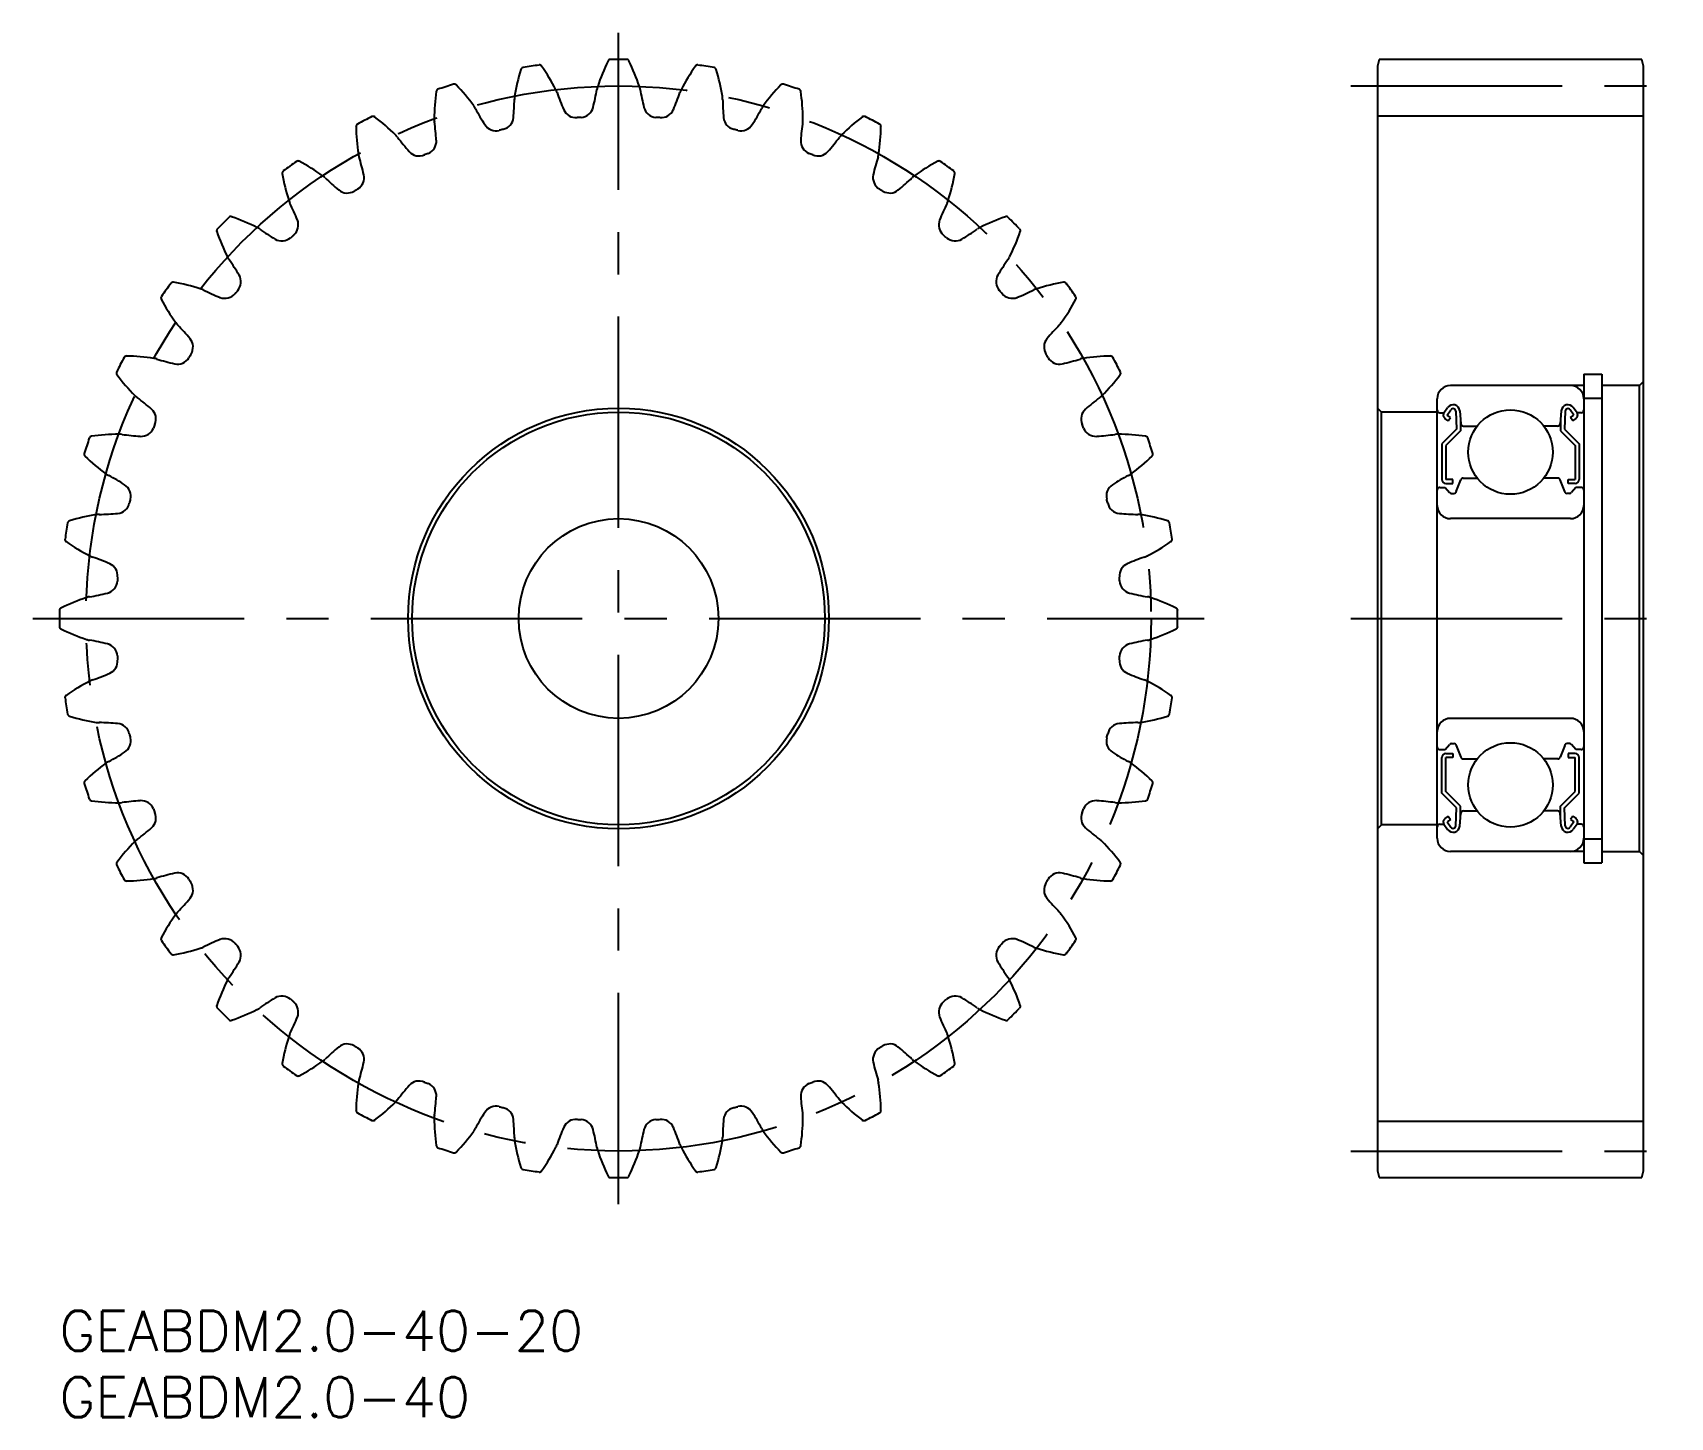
# Model space of a CAD drawing. Extents: x -2 to 121, y -8 to 96.
import ezdxf

# ---------------------------------------------------------------- set-up
doc = ezdxf.new("R2010")
doc.units = 0
doc.header["$LTSCALE"] = 0.5
doc.linetypes.add('CENTER', pattern=[50.8, 31.75, -6.35, 6.35, -6.35])
for name, color, linetype in [('MSM_CENTER', 1, 'CENTER'), ('MSM_CONTINUOUS', 7, 'CONTINUOUS'), ('MSM_PART_NUMBER', 7, 'CONTINUOUS')]:
    doc.layers.add(name, color=color, linetype=linetype)
doc.styles.get("Standard").update_dxf_attribs({"font": 'txt.shx', "height": 1, "bigfont": 'bigfont.shx'})

# ---------------------------------------------------------------- blocks, each defined once
blk = doc.blocks.new('*U3')
at = {"layer": 'MSM_PART_NUMBER'}
blk.add_text('GEABDM2.0-40', height=3, dxfattribs=at).set_placement((0, -8))
blk = doc.blocks.new('*U4')
at = {"layer": 'MSM_PART_NUMBER'}
blk.add_text('GEABDM2.0-40-20', height=3, dxfattribs=at).set_placement((0, -3))

msp = doc.modelspace()

# ---------------------------------------------------------------- linework, layer by layer
at = {"layer": 'MSM_CENTER'}
for p, q in [((42, 8), (42, 96)), ((97, 92), (121, 92)), ((-2, 52), (86, 52)), ((97, 52), (121, 52)), ((97, 12), (121, 12))]:
    msp.add_line(p, q, dxfattribs=at)
msp.add_circle((42, 52), 40, dxfattribs=at)
at = {"layer": 'MSM_CONTINUOUS'}
for p, q in [((99.13, 94), (99, 93.5)), ((99, 93.5), (99, 10.5)), ((118.87, 94), (99.13, 94)), ((119, 93.5), (118.87, 94)), ((119, 10.5), (119, 93.5)), ((99, 89.75), (119, 89.75)), ((114.5, 70.35), (115.85, 70.35)), ((114.5, 70.35), (114.5, 33.65)), ((115.85, 70.35), (115.85, 33.65)), ((114.5, 69.5), (104.5, 69.5)), ((118.7, 69.5), (115.85, 69.5)), ((119, 69.8), (118.7, 69.5)), ((118.7, 34.5), (118.7, 69.5)), ((99.3, 67.5), (99, 67.8)), ((103.5, 35.5), (103.5, 68.5)), ((103.5, 35.5), (103.5, 68.5)), ((104, 67.45), (104.28, 67.85)), ((104.25, 67.28), (104.53, 67.68)), ((113.75, 67.28), (113.47, 67.68)), ((114, 67.45), (113.72, 67.85)), ((114.5, 68.55), (115.85, 68.55)), ((103.5, 67.5), (99.3, 67.5)), ((99.3, 36.5), (99.3, 67.5)), ((103.7, 67.45), (104, 67.45)), ((104.32, 66.86), (104.07, 67.03)), ((104.49, 67.1), (104.25, 67.28)), ((104.32, 66.86), (104.49, 67.1)), ((104.89, 67.57), (104.94, 66.22)), ((105.19, 67.6), (105.27, 66.63)), ((105.24, 66.97), (105.24, 66.1)), ((105.47, 66.45), (106.49, 66.45)), ((112.53, 66.45), (111.51, 66.45)), ((112.81, 67.6), (112.73, 66.63)), ((112.76, 66.97), (112.76, 66.1)), ((113.11, 67.57), (113.06, 66.22)), ((113.51, 67.1), (113.75, 67.28)), ((113.68, 66.86), (113.51, 67.1)), ((113.68, 66.86), (113.93, 67.03)), ((114.3, 67.45), (114, 67.45)), ((104.94, 66.22), (103.84, 65.12)), ((105.24, 66.1), (104.14, 65)), ((112.76, 66.1), (113.86, 65)), ((113.06, 66.22), (114.16, 65.12)), ((103.84, 65.12), (103.84, 62.45)), ((104.14, 65), (104.14, 62.45)), ((113.86, 65), (113.86, 62.45)), ((114.16, 65.12), (114.16, 62.45)), ((103.7, 61.85), (104.1, 61.85)), ((104.1, 61.85), (104.42, 61.47)), ((104.66, 62.45), (104.14, 62.45)), ((104.14, 62.15), (104.66, 62.15)), ((104.66, 62.15), (104.66, 62.45)), ((104.93, 61.53), (105.26, 62.42)), ((105.45, 62.55), (106.49, 62.55)), ((112.55, 62.55), (111.51, 62.55)), ((113.07, 61.53), (112.74, 62.42)), ((113.34, 62.45), (113.86, 62.45)), ((113.34, 62.15), (113.34, 62.45)), ((113.86, 62.15), (113.34, 62.15)), ((113.9, 61.85), (113.58, 61.47)), ((114.3, 61.85), (113.9, 61.85)), ((104.57, 61.4), (104.75, 61.4)), ((113.43, 61.4), (113.25, 61.4)), ((113.5, 59.5), (104.5, 59.5)), ((113.5, 44.5), (104.5, 44.5)), ((114.5, 43.75), (114.5, 43.75)), ((103.7, 42.15), (104.1, 42.15)), ((104.1, 42.15), (104.42, 42.53)), ((104.14, 41.85), (104.66, 41.85)), ((104.57, 42.6), (104.75, 42.6)), ((104.66, 41.85), (104.66, 41.55)), ((104.93, 42.47), (105.26, 41.58)), ((113.07, 42.47), (112.74, 41.58)), ((113.43, 42.6), (113.25, 42.6)), ((113.86, 41.85), (113.34, 41.85)), ((113.34, 41.85), (113.34, 41.55)), ((113.9, 42.15), (113.58, 42.53)), ((114.3, 42.15), (113.9, 42.15)), ((103.84, 38.88), (103.84, 41.55)), ((104.14, 39), (104.14, 41.55)), ((104.66, 41.55), (104.14, 41.55)), ((105.45, 41.45), (106.49, 41.45)), ((112.55, 41.45), (111.51, 41.45)), ((113.34, 41.55), (113.86, 41.55)), ((113.86, 39), (113.86, 41.55)), ((114.16, 38.88), (114.16, 41.55)), ((104.94, 37.78), (103.84, 38.88)), ((105.24, 37.9), (104.14, 39)), ((112.76, 37.9), (113.86, 39)), ((113.06, 37.78), (114.16, 38.88)), ((104.32, 37.14), (104.07, 36.97)), ((104.32, 37.14), (104.49, 36.9)), ((104.89, 36.43), (104.94, 37.78)), ((105.19, 36.4), (105.27, 37.37)), ((105.24, 37.03), (105.24, 37.9)), ((105.47, 37.55), (106.49, 37.55)), ((112.53, 37.55), (111.51, 37.55)), ((112.81, 36.4), (112.73, 37.37)), ((112.76, 37.03), (112.76, 37.9)), ((113.11, 36.43), (113.06, 37.78)), ((113.68, 37.14), (113.51, 36.9)), ((113.68, 37.14), (113.93, 36.97)), ((99.3, 36.5), (99, 36.2)), ((103.5, 36.5), (99.3, 36.5)), ((103.7, 36.55), (104, 36.55)), ((104, 36.55), (104.28, 36.15)), ((104.49, 36.9), (104.25, 36.72)), ((104.25, 36.72), (104.53, 36.32)), ((113.75, 36.72), (113.47, 36.32)), ((113.51, 36.9), (113.75, 36.72)), ((114, 36.55), (113.72, 36.15)), ((114.3, 36.55), (114, 36.55)), ((114.5, 34.5), (104.5, 34.5)), ((114.5, 35.45), (115.85, 35.45)), ((115.85, 34.5), (118.7, 34.5)), ((118.7, 34.5), (119, 34.2)), ((114.5, 33.65), (115.85, 33.65)), ((99, 14.25), (119, 14.25)), ((99, 10.5), (99.13, 10)), ((99.13, 10), (118.87, 10)), ((118.87, 10), (119, 10.5))]:
    msp.add_line(p, q, dxfattribs=at)
for centre, radius in [((42, 52), 15.8), ((109, 64.5), 3.17), ((42, 52), 15.5), ((42, 52), 7.5), ((109, 39.5), 3.17)]:
    msp.add_circle(centre, radius, dxfattribs=at)
for centre, radius, start, end in [((42, 52), 42, 98.1643, 99.8357), ((36.06, 93.38), 0.2, 35.6521, 98.1643), ((25.39, 85.72), 13.33, 26.75, 35.6521), ((53.13, 87.9), 13.33, 153.3479, 162.25), ((41.39, 93.8), 0.2, 90.8357, 153.3478), ((42, 52), 42, 89.1643, 90.8357), ((42.61, 93.8), 0.2, 26.6521, 89.1643), ((30.87, 87.9), 13.33, 17.75, 26.6521), ((58.61, 85.72), 13.33, 144.3479, 153.25), ((47.94, 93.38), 0.2, 81.8357, 144.3479), ((42, 52), 42, 80.1643, 81.8357), ((47.37, 89.2), 13.33, 162.3479, 171.25), ((34.86, 93.19), 0.2, 99.8356, 162.3479), ((49.14, 93.19), 0.2, 17.6521, 80.1643), ((36.63, 89.2), 13.33, 8.75, 17.6521), ((41.49, 89.59), 13.33, 171.3479, 180.25), ((28.5, 91.56), 0.2, 108.8357, 171.3479), ((42, 52), 42, 107.1643, 108.8357), ((29.66, 91.94), 0.2, 44.6521, 107.1643), ((20.32, 82.71), 13.33, 35.75, 44.6521), ((35.83, 90.98), 1.65, 171.2499, 179.3943), ((35.83, 90.98), 1.65, 18.6057, 26.7501), ((52.55, 96.61), 16, 198.6056, 203.5518), ((24.6, 94.41), 16, 345.4482, 350.3944), ((42, 91.47), 1.65, 162.2499, 170.3943), ((42, 91.47), 1.65, 9.6057, 17.7501), ((59.4, 94.41), 16, 189.6056, 194.5518), ((31.45, 96.61), 16, 336.4482, 341.3944), ((48.17, 90.98), 1.65, 153.2499, 161.3943), ((48.17, 90.98), 1.65, 0.6057, 8.7501), ((63.68, 82.71), 13.33, 135.3479, 144.25), ((54.34, 91.94), 0.2, 72.8357, 135.3479), ((42, 52), 42, 71.1643, 72.8357), ((55.5, 91.56), 0.2, 8.6521, 71.1643), ((42.51, 89.59), 13.33, 359.75, 8.6521), ((29.8, 89.53), 1.65, 27.6057, 35.7501), ((45.44, 97.71), 16, 207.6056, 212.5518), ((18.18, 91.17), 16, 354.4482, 359.3944), ((38.8, 90.62), 1, 203.5519, 274.7338), ((39.12, 90.64), 1, 274.2662, 345.4482), ((44.88, 90.64), 1, 194.5518, 265.7338), ((45.2, 90.62), 1, 265.2662, 336.4482), ((65.82, 91.17), 16, 180.6056, 185.5518), ((38.56, 97.71), 16, 327.4482, 332.3944), ((54.2, 89.53), 1.65, 144.2499, 152.3943), ((22.48, 88.96), 0.2, 117.8357, 180.3479), ((35.62, 89.04), 13.33, 180.3479, 189.25), ((42, 52), 42, 116.1643, 117.8357), ((23.57, 89.52), 0.2, 53.6521, 116.1643), ((15.78, 78.94), 13.33, 44.75, 53.6521), ((29.8, 89.53), 1.65, 180.2499, 188.3943), ((12.34, 86.96), 16, 3.4482, 8.3944), ((32.8, 89.64), 1, 212.5518, 283.7338), ((42, 52), 37.75, 103.2662, 103.7338), ((33.11, 89.72), 1, 283.2662, 354.4481), ((42, 52), 37.75, 94.2662, 94.7338), ((42, 52), 37.75, 85.2662, 85.7338), ((50.89, 89.72), 1, 185.5518, 256.7338), ((42, 52), 37.75, 76.2662, 76.7338), ((51.2, 89.64), 1, 256.2662, 327.4482), ((71.66, 86.96), 16, 171.6056, 176.5518), ((54.2, 89.53), 1.65, 351.6057, 359.7501), ((68.22, 78.94), 13.33, 126.3479, 135.25), ((60.43, 89.52), 0.2, 63.8357, 126.3478), ((42, 52), 42, 62.1643, 63.8357), ((48.38, 89.04), 13.33, 350.75, 359.6521), ((61.52, 88.96), 0.2, 359.6521, 62.1643), ((24.08, 87.16), 1.65, 36.6057, 44.7501), ((38.25, 97.69), 16, 216.6056, 221.5518), ((27.32, 87.86), 1, 292.2662, 3.4481), ((56.68, 87.86), 1, 176.5518, 247.7338), ((45.75, 97.69), 16, 318.4482, 323.3944), ((59.92, 87.16), 1.65, 135.2499, 143.3943), ((42, 52), 42, 125.1643, 126.8357), ((17.93, 86.17), 0.2, 62.6521, 125.1643), ((11.89, 74.51), 13.33, 53.75, 62.6521), ((24.08, 87.16), 1.65, 189.2499, 197.3943), ((7.24, 81.89), 16, 12.4482, 17.3944), ((27.03, 87.74), 1, 221.5519, 292.7338), ((42, 52), 37.75, 112.2662, 112.7338), ((42, 52), 37.75, 67.2662, 67.7338), ((56.97, 87.74), 1, 247.2662, 318.4482), ((76.76, 81.89), 16, 162.6056, 167.5518), ((59.92, 87.16), 1.65, 342.6057, 350.7501), ((72.11, 74.51), 13.33, 117.3479, 126.25), ((66.07, 86.17), 0.2, 54.8357, 117.3478), ((42, 52), 42, 53.1643, 54.8357), ((16.94, 85.45), 0.2, 126.8357, 189.3479), ((29.9, 87.59), 13.33, 189.3479, 198.25), ((18.8, 83.93), 1.65, 45.6057, 53.7501), ((31.15, 96.54), 16, 225.6056, 230.5518), ((21.89, 85.12), 1, 301.2662, 12.4481), ((62.11, 85.12), 1, 167.5518, 238.7338), ((52.85, 96.54), 16, 309.4482, 314.3944), ((65.2, 83.93), 1.65, 126.2499, 134.3943), ((54.1, 87.59), 13.33, 341.75, 350.6521), ((67.06, 85.45), 0.2, 350.6521, 53.1643), ((21.62, 84.96), 1, 230.5519, 301.7338), ((42, 52), 37.75, 121.2662, 121.7338), ((42, 52), 37.75, 58.2662, 58.7338), ((62.38, 84.96), 1, 238.2662, 309.4482), ((18.8, 83.93), 1.65, 198.2499, 206.3943), ((2.99, 76.08), 16, 21.4482, 26.3944), ((81.01, 76.08), 16, 153.6056, 158.5518), ((65.2, 83.93), 1.65, 333.6057, 341.7501), ((12.01, 81.12), 0.2, 135.8357, 198.3479), ((42, 52), 42, 134.1643, 135.8357), ((12.88, 81.99), 0.2, 71.6521, 134.1643), ((8.74, 69.52), 13.33, 62.75, 71.6521), ((14.09, 79.91), 1.65, 54.6057, 62.7501), ((24.32, 94.29), 16, 234.6056, 239.5518), ((16.95, 81.57), 1, 310.2662, 21.4481), ((67.05, 81.57), 1, 158.5518, 229.7338), ((59.68, 94.29), 16, 300.4482, 305.3944), ((69.91, 79.91), 1.65, 117.2499, 125.3943), ((75.26, 69.52), 13.33, 108.3479, 117.25), ((71.12, 81.99), 0.2, 45.8357, 108.3479), ((42, 52), 42, 44.1643, 45.8357), ((71.99, 81.12), 0.2, 341.6521, 44.1643), ((24.48, 85.26), 13.33, 198.3479, 207.25), ((16.71, 81.36), 1, 239.5519, 310.7338), ((42, 52), 37.75, 130.2662, 130.7338), ((42, 52), 37.75, 49.2662, 49.7338), ((67.29, 81.36), 1, 229.2662, 300.4482), ((59.52, 85.26), 13.33, 332.75, 341.6521), ((14.09, 79.91), 1.65, 207.2499, 215.3943), ((-0.29, 69.68), 16, 30.4482, 35.3944), ((84.29, 69.68), 16, 144.6056, 149.5518), ((69.91, 79.91), 1.65, 324.6057, 332.7501), ((12.64, 77.29), 1, 319.2662, 30.4482), ((71.36, 77.29), 1, 149.5518, 220.7338), ((42, 52), 42, 143.1643, 144.8357), ((8.55, 77.06), 0.2, 80.6521, 143.1643), ((6.41, 64.1), 13.33, 71.75, 80.6521), ((10.07, 75.2), 1.65, 63.6057, 71.7501), ((17.92, 91.01), 16, 243.6056, 248.5518), ((12.43, 77.05), 1, 248.5519, 319.7338), ((42, 52), 37.75, 139.2662, 139.7338), ((42, 52), 37.75, 40.2662, 40.7338), ((71.57, 77.05), 1, 220.2662, 291.4482), ((66.08, 91.01), 16, 291.4482, 296.3944), ((73.93, 75.2), 1.65, 108.2499, 116.3943), ((77.59, 64.1), 13.33, 99.3479, 108.25), ((75.45, 77.06), 0.2, 36.8357, 99.3479), ((42, 52), 42, 35.1643, 36.8357), ((7.83, 76.07), 0.2, 144.8357, 207.3479), ((19.49, 82.11), 13.33, 207.3479, 216.25), ((64.51, 82.11), 13.33, 323.75, 332.6521), ((76.17, 76.07), 0.2, 332.6521, 35.1643), ((10.07, 75.2), 1.65, 216.2499, 224.3943), ((-2.54, 62.85), 16, 39.4482, 44.3944), ((86.54, 62.85), 16, 135.6056, 140.5518), ((73.93, 75.2), 1.65, 315.6057, 323.7501), ((9.04, 72.38), 1, 328.2662, 39.4481), ((74.96, 72.38), 1, 140.5518, 211.7338), ((42, 52), 42, 152.1643, 153.8357), ((5.04, 71.52), 0.2, 89.6521, 152.1643), ((4.96, 58.38), 13.33, 80.75, 89.6521), ((6.84, 69.92), 1.65, 72.6057, 80.7501), ((12.11, 86.76), 16, 252.6056, 257.5518), ((8.88, 72.11), 1, 257.5519, 328.7338), ((42, 52), 37.75, 148.2662, 148.7338), ((42, 52), 37.75, 31.2662, 31.7338), ((75.12, 72.11), 1, 211.2662, 282.4482), ((71.89, 86.76), 16, 282.4482, 287.3944), ((77.16, 69.92), 1.65, 99.2499, 107.3943), ((79.04, 58.38), 13.33, 90.3479, 99.25), ((78.96, 71.52), 0.2, 27.8357, 90.3479), ((42, 52), 42, 26.1643, 27.8357), ((4.48, 70.43), 0.2, 153.8357, 216.3479), ((15.06, 78.22), 13.33, 216.3479, 225.25), ((68.94, 78.22), 13.33, 314.75, 323.6521), ((79.52, 70.43), 0.2, 323.6521, 26.1643), ((104.5, 68.5), 1, 90, 180), ((113.5, 68.5), 1, 0, 90), ((6.84, 69.92), 1.65, 225.2499, 233.3943), ((-3.69, 55.75), 16, 48.4482, 53.3944), ((6.26, 66.97), 1, 337.2662, 48.4481), ((77.74, 66.97), 1, 131.5518, 202.7338), ((87.69, 55.75), 16, 126.6056, 131.5518), ((77.16, 69.92), 1.65, 306.6057, 314.7501), ((104.69, 67.56), 0.5, 5.065, 144.9356), ((104.69, 67.57), 0.2, 2.1312, 144.9367), ((113.31, 67.56), 0.5, 35.0644, 174.935), ((113.31, 67.57), 0.2, 35.0633, 177.8688), ((42, 52), 37.75, 157.2662, 157.7338), ((42, 52), 37.75, 22.2662, 22.7338), ((103.7, 67.65), 0.2, 180, 270), ((104.25, 67.28), 0.3, 144.9356, 235.0377), ((105.47, 66.65), 0.2, 185.065, 270), ((112.53, 66.65), 0.2, 270, 354.935), ((113.75, 67.28), 0.3, 304.9623, 35.0644), ((114.3, 67.65), 0.2, 270, 0), ((42, 52), 42, 161.1643, 162.8357), ((2.44, 65.5), 0.2, 98.6521, 161.1643), ((4.41, 52.51), 13.33, 89.75, 98.6521), ((4.47, 64.2), 1.65, 81.6057, 89.7501), ((7.04, 81.66), 16, 261.6056, 266.5518), ((6.14, 66.68), 1, 266.5518, 337.7338), ((77.86, 66.68), 1, 202.2662, 273.4482), ((76.96, 81.66), 16, 273.4482, 278.3944), ((79.53, 64.2), 1.65, 90.2499, 98.3943), ((79.59, 52.51), 13.33, 81.3479, 90.25), ((81.56, 65.5), 0.2, 18.8357, 81.3479), ((42, 52), 42, 17.1643, 18.8357), ((2.06, 64.34), 0.2, 162.8357, 225.3479), ((11.29, 73.68), 13.33, 225.3479, 234.25), ((72.71, 73.68), 13.33, 305.75, 314.6521), ((81.94, 64.34), 0.2, 314.6521, 17.1643), ((4.47, 64.2), 1.65, 234.2499, 242.3943), ((-3.71, 48.56), 16, 57.4482, 62.3944), ((87.71, 48.56), 16, 117.6056, 122.5518), ((79.53, 64.2), 1.65, 297.6057, 305.7501), ((4.36, 61.2), 1, 346.2662, 57.4481), ((79.64, 61.2), 1, 122.5518, 193.7338), ((103.7, 61.65), 0.2, 90, 180), ((104.14, 62.45), 0.3, 180, 270), ((104.75, 61.6), 0.2, 270, 339.9703), ((105.45, 62.35), 0.2, 90, 159.9703), ((112.55, 62.35), 0.2, 20.0297, 90), ((113.25, 61.6), 0.2, 200.0297, 270), ((113.86, 62.45), 0.3, 270, 0), ((114.3, 61.65), 0.2, 0, 90), ((4.28, 60.89), 1, 275.5518, 346.7338), ((42, 52), 37.75, 166.2662, 166.7338), ((42, 52), 37.75, 13.2662, 13.7338), ((79.72, 60.89), 1, 193.2662, 264.4482), ((104.5, 60.5), 1, 180, 270), ((104.57, 61.6), 0.2, 219.997, 270), ((113.43, 61.6), 0.2, 270, 320.003), ((113.5, 60.5), 1, 270, 0), ((42, 52), 42, 170.1643, 171.8357), ((0.81, 59.14), 0.2, 107.6521, 170.1643), ((4.8, 46.63), 13.33, 98.75, 107.6521), ((3.02, 58.17), 1.65, 90.6057, 98.7501), ((2.83, 75.82), 16, 270.6056, 275.5518), ((81.17, 75.82), 16, 264.4482, 269.3944), ((80.98, 58.17), 1.65, 81.2499, 89.3943), ((79.2, 46.63), 13.33, 72.3479, 81.25), ((83.19, 59.14), 0.2, 9.8357, 72.3479), ((42, 52), 42, 8.1643, 9.8357), ((0.62, 57.94), 0.2, 171.8357, 234.3479), ((83.38, 57.94), 0.2, 305.6521, 8.1643), ((8.28, 68.61), 13.33, 234.3479, 243.25), ((3.02, 58.17), 1.65, 243.2499, 251.3943), ((-2.61, 41.45), 16, 66.4482, 71.3944), ((86.61, 41.45), 16, 108.6056, 113.5518), ((80.98, 58.17), 1.65, 288.6057, 296.7501), ((75.72, 68.61), 13.33, 296.75, 305.6521), ((3.38, 55.2), 1, 355.2662, 66.4482), ((80.62, 55.2), 1, 113.5518, 184.7338), ((3.36, 54.88), 1, 284.5518, 355.7338), ((42, 52), 37.75, 175.2662, 175.7338), ((42, 52), 37.75, 4.2662, 4.7338), ((80.64, 54.88), 1, 184.2662, 255.4482), ((6.1, 40.87), 13.33, 107.75, 116.6521), ((2.53, 52), 1.65, 99.6057, 107.7501), ((-0.41, 69.4), 16, 279.6056, 284.5518), ((84.41, 69.4), 16, 255.4482, 260.3944), ((81.47, 52), 1.65, 72.2499, 80.3943), ((77.9, 40.87), 13.33, 63.3479, 72.25), ((0.2, 52.61), 0.2, 116.6521, 179.1643), ((42, 52), 42, 179.1643, 180.8357), ((83.8, 52.61), 0.2, 0.8357, 63.3479), ((42, 52), 42, 359.1643, 0.8357), ((0.2, 51.39), 0.2, 180.8357, 243.3479), ((6.1, 63.13), 13.33, 243.3479, 252.25), ((77.9, 63.13), 13.33, 287.75, 296.6521), ((83.8, 51.39), 0.2, 296.6521, 359.1643), ((2.53, 52), 1.65, 252.2499, 260.3943), ((-0.41, 34.6), 16, 75.4482, 80.3944), ((3.36, 49.12), 1, 4.2662, 75.4482), ((80.64, 49.12), 1, 104.5518, 175.7338), ((84.41, 34.6), 16, 99.6056, 104.5518), ((81.47, 52), 1.65, 279.6057, 287.7501), ((3.38, 48.8), 1, 293.5518, 4.7338), ((42, 52), 37.75, 184.2662, 184.7338), ((42, 52), 37.75, 355.2662, 355.7338), ((80.62, 48.8), 1, 175.2662, 246.4482), ((8.28, 35.39), 13.33, 116.75, 125.6521), ((3.02, 45.83), 1.65, 108.6057, 116.7501), ((-2.61, 62.55), 16, 288.6056, 293.5518), ((86.61, 62.55), 16, 246.4482, 251.3944), ((80.98, 45.83), 1.65, 63.2499, 71.3943), ((75.72, 35.39), 13.33, 54.3479, 63.25), ((0.62, 46.06), 0.2, 125.6521, 188.1643), ((42, 52), 42, 188.1643, 189.8357), ((42, 52), 42, 350.1643, 351.8357), ((83.38, 46.06), 0.2, 351.8357, 54.3479), ((0.81, 44.86), 0.2, 189.8357, 252.3479), ((4.8, 57.37), 13.33, 252.3479, 261.25), ((79.2, 57.37), 13.33, 278.75, 287.6521), ((83.19, 44.86), 0.2, 287.6521, 350.1643), ((104.5, 43.5), 1, 90, 180), ((113.5, 43.5), 1, 0, 90), ((3.02, 45.83), 1.65, 261.2499, 269.3943), ((2.83, 28.18), 16, 84.4482, 89.3944), ((4.28, 43.11), 1, 13.2662, 84.4482), ((42, 52), 37.75, 193.2662, 193.7338), ((42, 52), 37.75, 346.2662, 346.7338), ((79.72, 43.11), 1, 95.5518, 166.7338), ((81.17, 28.18), 16, 90.6056, 95.5518), ((80.98, 45.83), 1.65, 270.6057, 278.7501), ((-3.71, 55.44), 16, 297.6056, 302.5518), ((4.36, 42.8), 1, 302.5518, 13.7338), ((79.64, 42.8), 1, 166.2662, 237.4482), ((87.71, 55.44), 16, 237.4482, 242.3944), ((103.7, 42.35), 0.2, 180, 270), ((104.14, 41.55), 0.3, 90, 180), ((104.57, 42.4), 0.2, 90, 140.003), ((104.75, 42.4), 0.2, 20.0297, 90), ((113.25, 42.4), 0.2, 90, 159.9703), ((113.43, 42.4), 0.2, 39.997, 90), ((113.86, 41.55), 0.3, 0, 90), ((114.3, 42.35), 0.2, 270, 0), ((11.29, 30.32), 13.33, 125.75, 134.6521), ((4.47, 39.8), 1.65, 117.6057, 125.7501), ((79.53, 39.8), 1.65, 54.2499, 62.3943), ((72.71, 30.32), 13.33, 45.3479, 54.25), ((105.45, 41.65), 0.2, 200.0297, 270), ((112.55, 41.65), 0.2, 270, 339.9703), ((2.06, 39.66), 0.2, 134.6521, 197.1643), ((42, 52), 42, 197.1643, 198.8357), ((42, 52), 42, 341.1643, 342.8357), ((81.94, 39.66), 0.2, 342.8357, 45.3479), ((2.44, 38.5), 0.2, 198.8357, 261.3479), ((4.41, 51.49), 13.33, 261.3479, 270.25), ((4.47, 39.8), 1.65, 270.2499, 278.3943), ((7.04, 22.34), 16, 93.4482, 98.3944), ((6.14, 37.32), 1, 22.2662, 93.4481), ((77.86, 37.32), 1, 86.5518, 157.7338), ((76.96, 22.34), 16, 81.6056, 86.5518), ((79.53, 39.8), 1.65, 261.6057, 269.7501), ((79.59, 51.49), 13.33, 269.75, 278.6521), ((81.56, 38.5), 0.2, 278.6521, 341.1643), ((6.26, 37.03), 1, 311.5518, 22.7338), ((42, 52), 37.75, 202.2662, 202.7338), ((77.74, 37.03), 1, 157.2662, 228.4482), ((42, 52), 37.75, 337.2662, 337.7338), ((104.25, 36.72), 0.3, 124.9623, 215.0644), ((105.47, 37.35), 0.2, 90, 174.935), ((112.53, 37.35), 0.2, 5.065, 90), ((113.75, 36.72), 0.3, 324.9356, 55.0377), ((-3.69, 48.25), 16, 306.6056, 311.5518), ((87.69, 48.25), 16, 228.4482, 233.3944), ((103.7, 36.35), 0.2, 90, 180), ((104.69, 36.44), 0.5, 215.0644, 354.935), ((104.69, 36.43), 0.2, 215.0633, 357.8688), ((113.31, 36.44), 0.5, 185.065, 324.9356), ((113.31, 36.43), 0.2, 182.1312, 324.9367), ((114.3, 36.35), 0.2, 0, 90), ((15.06, 25.78), 13.33, 134.75, 143.6521), ((6.84, 34.08), 1.65, 126.6057, 134.7501), ((77.16, 34.08), 1.65, 45.2499, 53.3943), ((68.94, 25.78), 13.33, 36.3479, 45.25), ((104.5, 35.5), 1, 180, 270), ((113.5, 35.5), 1, 270, 0), ((4.48, 33.57), 0.2, 143.6521, 206.1643), ((42, 52), 42, 206.1643, 207.8357), ((42, 52), 42, 332.1643, 333.8357), ((79.52, 33.57), 0.2, 333.8357, 36.3479), ((5.04, 32.48), 0.2, 207.8357, 270.3479), ((4.96, 45.62), 13.33, 270.3479, 279.25), ((6.84, 34.08), 1.65, 279.2499, 287.3943), ((12.11, 17.24), 16, 102.4482, 107.3944), ((8.88, 31.89), 1, 31.2662, 102.4482), ((42, 52), 37.75, 211.2662, 211.7338), ((9.04, 31.62), 1, 320.5518, 31.7338), ((74.96, 31.62), 1, 148.2662, 219.4482), ((42, 52), 37.75, 328.2662, 328.7338), ((75.12, 31.89), 1, 77.5518, 148.7338), ((71.89, 17.24), 16, 72.6056, 77.5518), ((77.16, 34.08), 1.65, 252.6057, 260.7501), ((79.04, 45.62), 13.33, 260.75, 269.6521), ((78.96, 32.48), 0.2, 269.6521, 332.1643), ((-2.54, 41.15), 16, 315.6056, 320.5518), ((86.54, 41.15), 16, 219.4482, 224.3944), ((19.49, 21.89), 13.33, 143.75, 152.6521), ((10.07, 28.8), 1.65, 135.6057, 143.7501), ((73.93, 28.8), 1.65, 36.2499, 44.3943), ((64.51, 21.89), 13.33, 27.3479, 36.25), ((7.83, 27.93), 0.2, 152.6521, 215.1643), ((42, 52), 42, 215.1643, 216.8357), ((6.41, 39.9), 13.33, 279.3479, 288.25), ((10.07, 28.8), 1.65, 288.2499, 296.3943), ((17.92, 12.99), 16, 111.4482, 116.3944), ((12.43, 26.95), 1, 40.2662, 111.4482), ((42, 52), 37.75, 220.2662, 220.7338), ((12.64, 26.71), 1, 329.5518, 40.7338), ((71.36, 26.71), 1, 139.2662, 210.4481), ((42, 52), 37.75, 319.2662, 319.7338), ((71.57, 26.95), 1, 68.5518, 139.7338), ((66.08, 12.99), 16, 63.6056, 68.5518), ((73.93, 28.8), 1.65, 243.6057, 251.7501), ((77.59, 39.9), 13.33, 251.75, 260.6521), ((42, 52), 42, 323.1643, 324.8357), ((76.17, 27.93), 0.2, 324.8357, 27.3479), ((8.55, 26.94), 0.2, 216.8357, 279.3479), ((-0.29, 34.32), 16, 324.6056, 329.5518), ((84.29, 34.32), 16, 210.4482, 215.3944), ((75.45, 26.94), 0.2, 260.6521, 323.1643), ((24.48, 18.74), 13.33, 152.75, 161.6521), ((14.09, 24.09), 1.65, 144.6057, 152.7501), ((69.91, 24.09), 1.65, 27.2499, 35.3943), ((59.52, 18.74), 13.33, 18.3479, 27.25), ((24.32, 9.71), 16, 120.4482, 125.3944), ((16.71, 22.64), 1, 49.2662, 120.4482), ((42, 52), 37.75, 229.2662, 229.7338), ((42, 52), 37.75, 310.2662, 310.7338), ((67.29, 22.64), 1, 59.5518, 130.7338), ((59.68, 9.71), 16, 54.6056, 59.5518), ((12.01, 22.88), 0.2, 161.6521, 224.1643), ((42, 52), 42, 224.1643, 225.8357), ((8.74, 34.48), 13.33, 288.3479, 297.25), ((14.09, 24.09), 1.65, 297.2499, 305.3943), ((16.95, 22.43), 1, 338.5518, 49.7338), ((67.05, 22.43), 1, 130.2662, 201.4481), ((69.91, 24.09), 1.65, 234.6057, 242.7501), ((75.26, 34.48), 13.33, 242.75, 251.6521), ((42, 52), 42, 314.1643, 315.8357), ((71.99, 22.88), 0.2, 315.8357, 18.3479), ((12.88, 22.01), 0.2, 225.8357, 288.3479), ((2.99, 27.92), 16, 333.6056, 338.5518), ((81.01, 27.92), 16, 201.4482, 206.3944), ((71.12, 22.01), 0.2, 251.6521, 314.1643), ((29.9, 16.41), 13.33, 161.75, 170.6521), ((18.8, 20.07), 1.65, 153.6057, 161.7501), ((31.15, 7.46), 16, 129.4482, 134.3944), ((21.62, 19.04), 1, 58.2662, 129.4481), ((42, 52), 37.75, 238.2662, 238.7338), ((21.89, 18.88), 1, 347.5518, 58.7338), ((62.11, 18.88), 1, 121.2662, 192.4481), ((42, 52), 37.75, 301.2662, 301.7338), ((62.38, 19.04), 1, 50.5518, 121.7338), ((52.85, 7.46), 16, 45.6056, 50.5518), ((65.2, 20.07), 1.65, 18.2499, 26.3943), ((54.1, 16.41), 13.33, 9.3479, 18.25), ((16.94, 18.55), 0.2, 170.6521, 233.1643), ((11.89, 29.49), 13.33, 297.3479, 306.25), ((18.8, 20.07), 1.65, 306.2499, 314.3943), ((7.24, 22.11), 16, 342.6056, 347.5518), ((76.76, 22.11), 16, 192.4482, 197.3944), ((65.2, 20.07), 1.65, 225.6057, 233.7501), ((72.11, 29.49), 13.33, 233.75, 242.6521), ((67.06, 18.55), 0.2, 306.8357, 9.3479), ((42, 52), 42, 233.1643, 234.8357), ((17.93, 17.83), 0.2, 234.8357, 297.3479), ((24.08, 16.84), 1.65, 162.6057, 170.7501), ((27.03, 16.26), 1, 67.2662, 138.4481), ((56.97, 16.26), 1, 41.5518, 112.7338), ((59.92, 16.84), 1.65, 9.2499, 17.3943), ((66.07, 17.83), 0.2, 242.6521, 305.1643), ((42, 52), 42, 305.1643, 306.8357), ((35.62, 14.96), 13.33, 170.75, 179.6521), ((38.25, 6.31), 16, 138.4482, 143.3944), ((42, 52), 37.75, 247.2662, 247.7338), ((27.32, 16.14), 1, 356.5518, 67.7338), ((12.34, 17.04), 16, 351.6056, 356.5518), ((56.68, 16.14), 1, 112.2662, 183.4482), ((71.66, 17.04), 16, 183.4482, 188.3944), ((42, 52), 37.75, 292.2662, 292.7338), ((45.75, 6.31), 16, 36.6056, 41.5518), ((48.38, 14.96), 13.33, 0.3479, 9.25), ((22.48, 15.04), 0.2, 179.6521, 242.1643), ((42, 52), 42, 242.1643, 243.8357), ((15.78, 25.06), 13.33, 306.3479, 315.25), ((24.08, 16.84), 1.65, 315.2499, 323.3943), ((45.44, 6.29), 16, 147.4482, 152.3944), ((32.8, 14.36), 1, 76.2662, 147.4481), ((42, 52), 37.75, 256.2662, 256.7338), ((33.11, 14.28), 1, 5.5518, 76.7338), ((50.89, 14.28), 1, 103.2662, 174.4482), ((42, 52), 37.75, 283.2662, 283.7338), ((51.2, 14.36), 1, 32.5518, 103.7338), ((38.56, 6.29), 16, 27.6056, 32.5518), ((59.92, 16.84), 1.65, 216.6057, 224.7501), ((68.22, 25.06), 13.33, 224.75, 233.6521), ((42, 52), 42, 296.1643, 297.8357), ((61.52, 15.04), 0.2, 297.8357, 0.3479), ((23.57, 14.48), 0.2, 243.8357, 306.3479), ((29.8, 14.47), 1.65, 171.6057, 179.7501), ((41.49, 14.41), 13.33, 179.75, 188.6521), ((29.8, 14.47), 1.65, 324.2499, 332.3943), ((18.18, 12.83), 16, 0.6056, 5.5518), ((52.55, 7.39), 16, 156.4482, 161.3944), ((38.8, 13.38), 1, 85.2662, 156.4481), ((42, 52), 37.75, 265.2662, 265.7338), ((39.12, 13.36), 1, 14.5518, 85.7338), ((24.6, 9.59), 16, 9.6056, 14.5518), ((59.4, 9.59), 16, 165.4482, 170.3944), ((44.88, 13.36), 1, 94.2662, 165.4482), ((42, 52), 37.75, 274.2662, 274.7338), ((45.2, 13.38), 1, 23.5518, 94.7338), ((31.45, 7.39), 16, 18.6056, 23.5518), ((65.82, 12.83), 16, 174.4482, 179.3944), ((54.2, 14.47), 1.65, 207.6057, 215.7501), ((42.51, 14.41), 13.33, 351.3479, 0.25), ((54.2, 14.47), 1.65, 0.2499, 8.3943), ((60.43, 14.48), 0.2, 233.6521, 296.1643), ((28.5, 12.44), 0.2, 188.6521, 251.1643), ((20.32, 21.29), 13.33, 315.3479, 324.25), ((35.83, 13.02), 1.65, 180.6057, 188.7501), ((47.37, 14.8), 13.33, 188.75, 197.6521), ((35.83, 13.02), 1.65, 333.2499, 341.3943), ((48.17, 13.02), 1.65, 198.6057, 206.7501), ((36.63, 14.8), 13.33, 342.3479, 351.25), ((48.17, 13.02), 1.65, 351.2499, 359.3943), ((63.68, 21.29), 13.33, 215.75, 224.6521), ((55.5, 12.44), 0.2, 288.8357, 351.3479), ((42, 52), 42, 251.1643, 252.8357), ((29.66, 12.06), 0.2, 252.8357, 315.3479), ((25.39, 18.28), 13.33, 324.3479, 333.25), ((42, 12.53), 1.65, 189.6057, 197.7501), ((53.13, 16.1), 13.33, 197.75, 206.6521), ((30.87, 16.1), 13.33, 333.3479, 342.25), ((42, 12.53), 1.65, 342.2499, 350.3943), ((58.61, 18.28), 13.33, 206.75, 215.6521), ((54.34, 12.06), 0.2, 224.6521, 287.1643), ((42, 52), 42, 287.1643, 288.8357), ((34.86, 10.81), 0.2, 197.6521, 260.1643), ((42, 52), 42, 260.1643, 261.8357), ((36.06, 10.62), 0.2, 261.8357, 324.3479), ((41.39, 10.2), 0.2, 206.6521, 269.1643), ((42, 52), 42, 269.1643, 270.8357), ((42.61, 10.2), 0.2, 270.8357, 333.3479), ((47.94, 10.62), 0.2, 215.6521, 278.1643), ((42, 52), 42, 278.1643, 279.8357), ((49.14, 10.81), 0.2, 279.8357, 342.3479)]:
    msp.add_arc(centre, radius, start, end, dxfattribs=at)

# ---------------------------------------------------------------- block references
for name in ['*U4', '*U3']:
    msp.add_blockref(name, (0, 0), dxfattribs=at)

doc.saveas('drawing.dxf')
